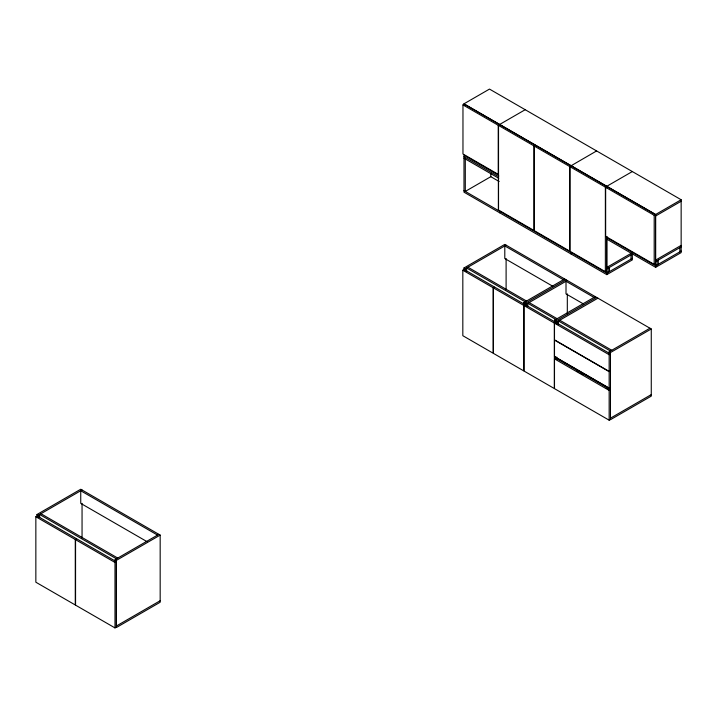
<?xml version="1.0" encoding="UTF-8"?>
<svg xmlns="http://www.w3.org/2000/svg" width="717" height="717" viewBox="0 0 717 717"><rect width="100%" height="100%" fill="white"/><g stroke="black" fill="none" stroke-linecap="round" stroke-linejoin="round"><path stroke-width="1.08" d="M463.989 105.327L463.989 103.813L489.487 89.087L681.15 199.747L681.15 252.608L655.643 267.333L606.815 239.146M462.967 104.915L464.275 104.153L499.552 124.516L498.234 125.278L462.967 104.915L462.967 153.985L498.234 174.348L498.234 125.278M499.695 124.435L525.202 109.71M498.53 125.439L499.839 124.686L535.258 145.13L533.941 145.892L498.53 125.439L498.53 210.009L533.941 230.462L533.941 145.892M596.616 150.937L569.728 166.55L569.728 251.12L534.308 230.668L534.308 146.098L535.617 145.345L571.037 165.788M569.943 166.676L571.252 165.914L606.672 186.366L605.363 187.119L569.943 166.676L569.943 251.246L605.363 271.689L606.672 270.936L606.672 236.44M37.015 516.706L37.015 514.474L80.743 489.236L160.169 535.097L160.169 602.244L116.45 627.492L116.45 560.336L160.169 535.097M463.989 270.192L463.989 267.97L504.795 244.407L651.269 328.978L651.269 396.125L610.463 419.687L610.463 352.54L651.269 328.978M632.322 171.551L606.815 186.277L606.815 187.791M605.65 187.289L606.967 186.537L655.499 214.553L655.499 263.632L654.191 264.385L605.65 236.368L605.65 187.289L654.191 215.315L655.499 214.553M37.015 514.474L38.324 515.236L82.052 489.989M463.989 267.97L465.297 268.723L506.103 245.169M35.85 516.751L37.159 515.989L76.585 538.754L75.276 539.516L35.85 516.751L35.85 582.213L75.276 604.978L75.276 539.516M462.823 270.237L464.132 269.484L494.443 286.988L493.135 287.741L462.823 270.237L462.823 335.708L493.135 353.212L493.135 287.741M493.43 287.911L494.739 287.159L525.05 304.653L523.742 305.415L493.43 287.911L493.43 353.382L523.742 370.886L523.742 305.415M75.563 539.677L76.88 538.924L116.306 561.68L116.306 627.151L114.989 627.913L75.563 605.148L75.563 539.677L114.989 562.442L116.306 561.68M463.989 103.813L655.643 214.473L681.15 199.747M655.643 215.987L681.15 201.262M523.885 304.779L523.885 302.556L564.7 278.994M566.009 279.747L525.202 303.309L525.202 305.532M524.037 305.585L525.346 304.824L555.657 322.327L554.349 323.089L524.037 305.585L524.037 371.048L554.349 388.551L554.349 323.089M523.885 302.556L526.511 304.071L567.317 280.508M606.815 267.396L632.322 252.671M463.989 190.659L606.815 273.123L632.322 258.398M498.727 175.226L463.989 155.168L463.989 192.174L606.815 274.638L632.322 259.913L632.322 254.185L606.815 268.911L606.815 236.44M115.141 561.805L115.141 559.583L158.86 534.335M655.643 260.101L681.15 245.375M681.15 246.89L655.643 261.615L655.643 214.473M554.492 322.453L554.492 320.221L595.307 296.668M596.616 297.421L555.809 320.983L555.809 323.206M554.492 323.17L555.809 322.408L610.463 353.965L609.154 354.727L554.492 323.17L554.492 339.831L609.154 371.388L610.463 370.626M554.492 320.221L557.118 321.736L597.924 298.182M606.815 237.632L655.643 265.819L681.15 251.093M554.492 358.85L555.809 358.088L610.463 389.645L609.154 390.406L554.492 358.85L554.492 388.641L609.154 420.189L610.463 419.436M116.45 625.977L160.169 600.729M609.154 354.001L609.154 351.778L649.961 328.216M610.463 387.538L609.154 388.3L554.492 356.743L554.492 340.082L609.154 371.639L610.463 370.877M610.463 418.172L651.269 394.61M534.308 146.098L569.728 166.55M654.083 263.408L656.96 265.066L656.96 260.854M463.989 156.682L498.727 176.74M463.989 158.197L498.727 178.255M490.455 176.49L499.14 181.5M605.238 270.694L608.133 272.361L608.133 268.158M563.383 279.747L504.795 245.922L504.795 258.541L552.816 286.271M593.99 297.421L566.009 281.261L566.009 293.889L583.378 303.918M467.923 267.208L526.511 301.041M529.137 302.556L557.118 318.707M559.744 320.221L611.771 350.263M525.202 301.794L466.606 267.97L466.606 271.125M555.809 319.468L527.82 303.309L527.82 306.464M610.463 351.025L558.426 320.983L558.426 324.138M609.154 351.778L610.463 352.54M558.426 358.805L609.495 388.291M576.387 370.689L578.314 371.8M580.241 372.912L583.136 374.579M606.259 387.933L608.186 389.044M157.552 535.097L80.743 490.751L80.743 503.37L146.985 541.622M40.95 513.722L117.758 558.068M116.45 558.821L39.641 514.474L39.641 517.629M115.141 559.583L116.45 560.336M679.841 247.643L679.841 251.846M658.269 260.101L658.269 264.304M655.643 265.819L655.643 267.333M654.191 215.315L654.191 264.385M631.014 254.947L631.014 259.151M609.441 267.396L609.441 271.609M609.154 354.727L609.154 371.388M609.154 371.639L609.154 389.6M609.154 390.406L609.154 420.189M606.815 273.123L606.815 274.638M605.363 187.119L605.363 271.689M571.108 252.509L571.108 254.024M567.317 293.853L567.317 313.885M557.118 321.736L557.118 323.967M557.118 357.335L557.118 359.567M555.809 356.582L555.809 358.805M555.657 356.725L555.657 358.948M526.511 304.071L526.511 306.293M506.103 258.514L506.103 289.668M499.695 211.273L499.695 212.788M498.378 178.058L498.378 210.52M490.804 173.335L490.804 176.687L465.297 191.412L465.297 158.95M465.297 268.723L465.297 270.954M114.989 562.442L114.989 627.913M82.052 503.343L82.052 537.831M38.324 515.236L38.324 517.459"/></g></svg>
